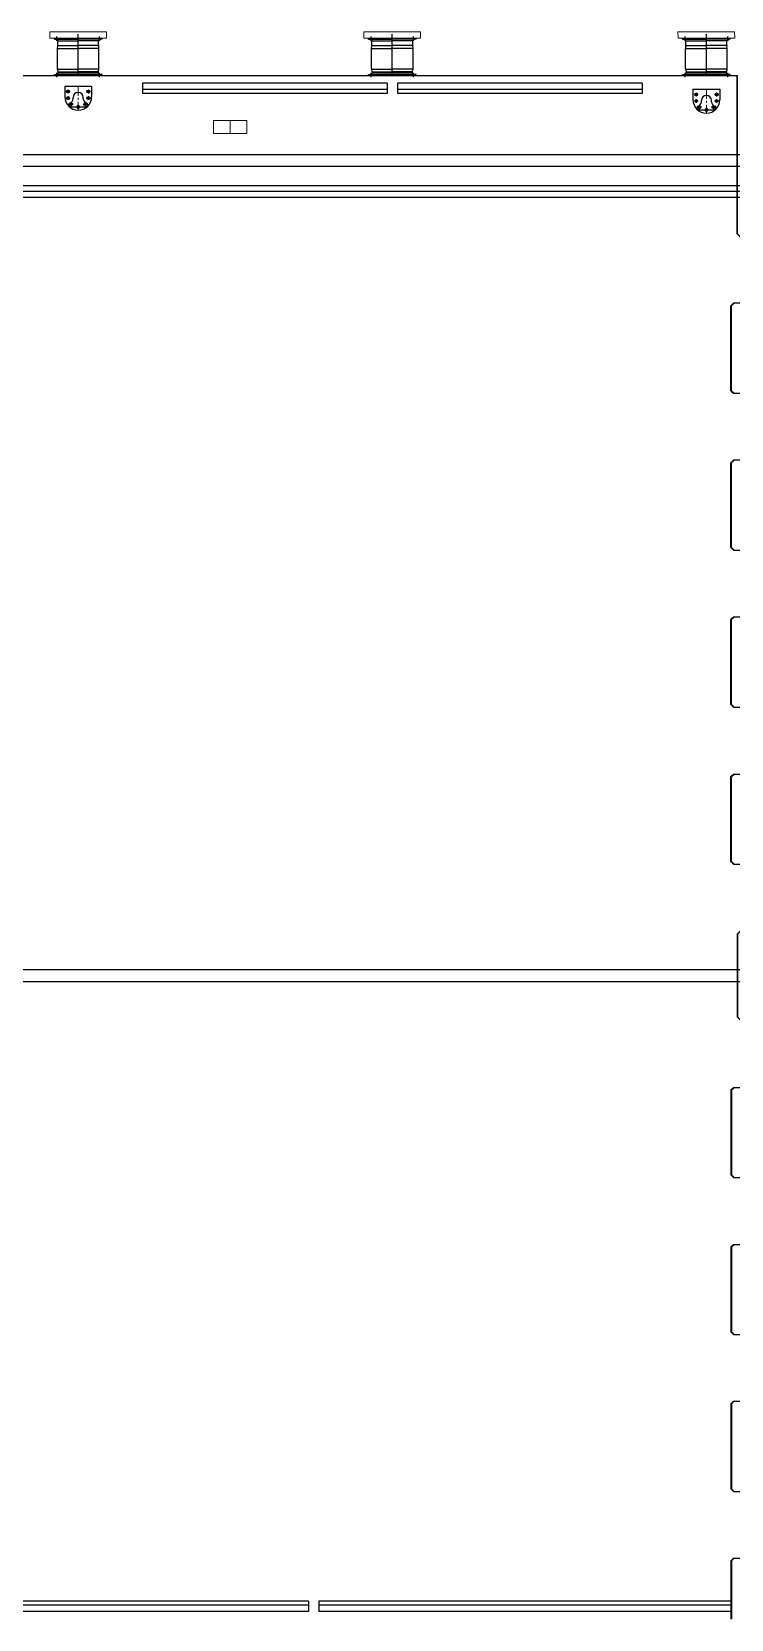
# Model space of a CAD drawing. Extents: x 3412 to 1212600, y 2456 to 246916.
# Drawn here: x 779126 to 806291, y 128766 to 190466 of the extents above; entities that cross this region are included whole.
import ezdxf

# ---------------------------------------------------------------- set-up
doc = ezdxf.new("R2010")
doc.units = 0
doc.header["$LTSCALE"] = 20
doc.header["$MEASUREMENT"] = 0
for name, pattern in [('ACAD_ISO10W100', [18, 12, -3, 0, -3]), ('CENTER', [2, 1.25, -0.25, 0.25, -0.25]), ('CENTER2', [28.575000000000003, 19.05, -3.175, 3.175, -3.175]), ('HIDDEN', [0.375, 0.25, -0.125])]:
    doc.linetypes.add(name, pattern=pattern)
for name, color, linetype in [('BAO', 7, 'CONTINUOUS'), ('DIM', 4, 'CONTINUOUS'), ('FENDER', 4, 'CONTINUOUS'), ('Gochanxe', 6, 'CONTINUOUS'), ('HATCH', 8, 'CONTINUOUS'), ('TRUC', 1, 'CENTER'), ('ve', 6, 'CONTINUOUS')]:
    doc.layers.add(name, color=color, linetype=linetype)

# ---------------------------------------------------------------- blocks, each defined once
blk = doc.blocks.new('hocapnuoc')
at = {"layer": 'BAO', "color": 2, "linetype": 'ByBlock', "lineweight": 15}
for p, q in [((-1300, 0), (0, 0)), ((-1300, 0), (-1300, -500)), ((-650, 0), (-650, -500)), ((0, 0), (0, -500.0000000001164)), ((-1300, -500), (0, -500))]:
    blk.add_line(p, q, dxfattribs=at)
blk = doc.blocks.new('KHE')
at = {"layer": 'BAO'}
for p, q in [((7378564.556763671, 1113150.703212394), (7378564.556763677, 1119310.7032124)), ((7378584.556763671, 1113150.703212394), (7378584.556763677, 1119310.7032124)), ((7378564.556763671, 1113150.703212394), (7378754.556763682, 1112960.703212382)), ((7378584.556763672, 1113150.703212394), (7378774.556763683, 1112960.703212383)), ((7378584.556763672, 1113150.703212394), (7378774.556763683, 1112960.703212383)), ((7378754.55676368, 1110560.703212395), (7378754.556763683, 1112960.703212383)), ((7378774.55676368, 1110560.703212395), (7378774.556763683, 1112960.703212383)), ((7378774.55676368, 1110560.703212395), (7378774.556763683, 1112960.703212383)), ((7378427.056763675, 1110460.703212406), (7378327.056763675, 1110360.703212406)), ((7378327.056763674, 1107060.703212396), (7378327.056763675, 1110360.703212406)), ((7378447.056763675, 1110460.703212406), (7378347.056763675, 1110360.703212406)), ((7378447.056763675, 1110460.703212406), (7378347.056763675, 1110360.703212406)), ((7378347.056763674, 1107060.703212396), (7378347.056763675, 1110360.703212406)), ((7378347.056763674, 1107060.703212396), (7378347.056763675, 1110360.703212406)), ((7378674.556763724, 1110460.70321244), (7378427.05676371, 1110460.703212439)), ((7378754.55676368, 1110560.703212395), (7378654.55676368, 1110460.703212395)), ((7378774.55676368, 1110560.703212395), (7378674.55676368, 1110460.703212395)), ((7378327.056763674, 1107060.703212396), (7378427.056763674, 1106960.703212396)), ((7378347.056763674, 1107060.703212396), (7378447.056763674, 1106960.703212396)), ((7378347.056763674, 1107060.703212396), (7378447.056763674, 1106960.703212396)), ((7378427.05676363, 1106960.70321244), (7378722.056763652, 1106960.70321244)), ((7378447.05676363, 1106960.70321244), (7378722.056763652, 1106960.70321244)), ((7378702.056763674, 1106960.703212417), (7378802.056763674, 1106860.703212417)), ((7378722.056763674, 1106960.703212417), (7378822.056763674, 1106860.703212417)), ((7378722.056763674, 1106960.703212417), (7378822.056763674, 1106860.703212417)), ((7378802.056763674, 1106860.703212417), (7378802.056763674, 1104460.703212412)), ((7378822.056763674, 1106860.703212417), (7378822.056763674, 1104460.703212412)), ((7378822.056763674, 1106860.703212417), (7378822.056763674, 1104460.703212412)), ((7378802.056763674, 1104460.703212412), (7378702.056763674, 1104360.703212412)), ((7378822.056763674, 1104460.703212406), (7378722.056763674, 1104360.703212406)), ((7378822.056763674, 1104460.703212406), (7378722.056763674, 1104360.703212406)), ((7378427.056763673, 1104360.703212428), (7378327.056763673, 1104260.703212428)), ((7378327.05676367, 1100960.703212436), (7378327.056763673, 1104260.703212428)), ((7378447.056763673, 1104360.703212428), (7378347.056763673, 1104260.703212428)), ((7378447.056763673, 1104360.703212428), (7378347.056763673, 1104260.703212428)), ((7378347.05676367, 1100960.703212436), (7378347.056763673, 1104260.703212428)), ((7378347.05676367, 1100960.703212436), (7378347.056763673, 1104260.703212428)), ((7378722.056763696, 1104360.703212429), (7378427.056763673, 1104360.703212428)), ((7378722.056763696, 1104360.703212429), (7378447.056763673, 1104360.703212428)), ((7378327.05676367, 1100960.703212436), (7378427.05676367, 1100860.703212436)), ((7378347.05676367, 1100960.703212436), (7378447.05676367, 1100860.703212436)), ((7378347.05676367, 1100960.703212436), (7378447.05676367, 1100860.703212436)), ((7378427.056763656, 1100860.703212451), (7378722.056763656, 1100860.703212451)), ((7378447.056763655, 1100860.703212451), (7378722.056763656, 1100860.703212451)), ((7378702.056763678, 1100860.703212429), (7378802.056763678, 1100760.703212429)), ((7378722.056763678, 1100860.703212429), (7378822.056763678, 1100760.703212429)), ((7378722.056763678, 1100860.703212429), (7378822.056763678, 1100760.703212429)), ((7378802.056763678, 1100760.703212429), (7378802.056763677, 1098360.703212426)), ((7378822.056763678, 1100760.703212429), (7378822.056763677, 1098360.703212426)), ((7378822.056763678, 1100760.703212429), (7378822.056763677, 1098360.703212426)), ((7378427.056763678, 1098260.703212417), (7378327.056763678, 1098160.703212417)), ((7378447.056763678, 1098260.703212417), (7378347.056763678, 1098160.703212417)), ((7378447.056763678, 1098260.703212417), (7378347.056763678, 1098160.703212417)), ((7378722.056763699, 1098260.70321244), (7378427.0567637, 1098260.70321244)), ((7378722.056763699, 1098260.70321244), (7378447.0567637, 1098260.70321244)), ((7378802.056763677, 1098360.703212426), (7378702.056763677, 1098260.703212426)), ((7378822.056763677, 1098360.703212417), (7378722.056763677, 1098260.703212417)), ((7378822.056763677, 1098360.703212417), (7378722.056763677, 1098260.703212417)), ((7378327.056763677, 1094860.703212421), (7378327.056763678, 1098160.703212417)), ((7378347.056763677, 1094860.703212421), (7378347.056763678, 1098160.703212417)), ((7378347.056763677, 1094860.703212421), (7378347.056763678, 1098160.703212417)), ((7378427.056763677, 1094760.703212421), (7378327.056763677, 1094860.703212421)), ((7378447.056763677, 1094760.703212421), (7378347.056763677, 1094860.703212421)), ((7378447.056763677, 1094760.703212421), (7378347.056763677, 1094860.703212421)), ((7378427.056763645, 1094760.703212453), (7378722.056763666, 1094760.703212453)), ((7378447.056763646, 1094760.703212453), (7378722.056763666, 1094760.703212453)), ((7378702.056763678, 1094760.70321244), (7378802.056763678, 1094660.70321244)), ((7378722.056763678, 1094760.70321244), (7378822.056763678, 1094660.70321244)), ((7378722.056763678, 1094760.70321244), (7378822.056763678, 1094660.70321244)), ((7378802.056763678, 1094660.70321244), (7378802.056763675, 1092260.703212528)), ((7378822.056763678, 1094660.70321244), (7378822.056763675, 1092260.703212528)), ((7378822.056763678, 1094660.70321244), (7378822.056763675, 1092260.703212528)), ((7378327.056763603, 1092060.703212475), (7378427.056763603, 1092160.703212475)), ((7378347.056763603, 1092060.703212475), (7378447.056763603, 1092160.703212475)), ((7378347.056763603, 1092060.703212475), (7378447.056763603, 1092160.703212475)), ((7378427.056763582, 1092160.703212453), (7378722.0567636, 1092160.703212453)), ((7378447.05676358, 1092160.703212453), (7378722.0567636, 1092160.703212453)), ((7378802.056763675, 1092260.703212528), (7378702.056763675, 1092160.703212528)), ((7378822.056763675, 1092260.703212528), (7378722.056763675, 1092160.703212528)), ((7378822.056763675, 1092260.703212528), (7378722.056763675, 1092160.703212528)), ((7378327.056763602, 1088760.703212478), (7378327.056763603, 1092060.703212475)), ((7378347.056763602, 1088760.703212478), (7378347.056763603, 1092060.703212475)), ((7378347.056763602, 1088760.703212478), (7378347.056763603, 1092060.703212475)), ((7378427.056763602, 1088660.703212478), (7378327.056763602, 1088760.703212478)), ((7378447.056763602, 1088660.703212478), (7378347.056763602, 1088760.703212478)), ((7378447.056763602, 1088660.703212478), (7378347.056763602, 1088760.703212478)), ((7378427.05676357, 1088660.703212511), (7378722.056763591, 1088660.70321251)), ((7378447.056763569, 1088660.70321251), (7378722.056763591, 1088660.70321251)), ((7378702.056763603, 1088660.703212498), (7378802.056763603, 1088560.703212498)), ((7378722.056763603, 1088660.703212498), (7378822.056763603, 1088560.703212498)), ((7378722.056763603, 1088660.703212498), (7378822.056763603, 1088560.703212498)), ((7378802.056763601, 1086180.703212491), (7378802.056763603, 1088560.703212498)), ((7378822.056763601, 1086180.703212491), (7378822.056763603, 1088560.703212498)), ((7378564.556763601, 1085943.203212489), (7378802.056763601, 1086180.703212491)), ((7378564.5567636, 1085943.203212416), (7378564.556763598, 1082718.20321239)), ((7378584.5567636, 1085943.203212416), (7378822.056763601, 1086180.703212417)), ((7378584.5567636, 1085943.203212416), (7378584.556763598, 1082718.20321239)), ((7378584.5567636, 1085943.203212416), (7378584.556763598, 1082718.20321239)), ((7378564.556763598, 1082718.20321239), (7378802.056763594, 1082480.703212394)), ((7378584.556763598, 1082718.20321239), (7378822.056763594, 1082480.703212394)), ((7378804.506985719, 1080080.68279395), (7378802.056774016, 1082480.682793973)), ((7378824.506975297, 1080080.70321237), (7378822.056763594, 1082480.703212394)), ((7378327.056763675, 1079880.703212394), (7378427.056763675, 1079980.703212394)), ((7378327.056763675, 1079880.703212394), (7378327.056763673, 1076580.703212383)), ((7378347.056763675, 1079880.703212394), (7378447.056763675, 1079980.703212394)), ((7378347.056763675, 1079880.703212394), (7378447.056763675, 1079980.703212394)), ((7378347.056763675, 1079880.703212394), (7378347.056763673, 1076580.703212383)), ((7378347.056763675, 1079880.703212394), (7378347.056763673, 1076580.703212383)), ((7378427.056763674, 1079980.703212393), (7378724.506975321, 1079980.703212394)), ((7378447.056763674, 1079980.703212394), (7378722.05676362, 1079980.703212394)), ((7378704.506985719, 1079980.68279395), (7378804.506985719, 1080080.68279395)), ((7378724.506975297, 1079980.70321237), (7378824.506975297, 1080080.70321237)), ((7378724.506975297, 1079980.70321237), (7378824.506975297, 1080080.70321237)), ((7378327.056763673, 1076580.703212383), (7378427.056763673, 1076480.703212383)), ((7378347.056763673, 1076580.703212383), (7378447.056763673, 1076480.703212383)), ((7378347.056763673, 1076580.703212383), (7378447.056763673, 1076480.703212383)), ((7378427.056763673, 1076480.703212383), (7378722.056763669, 1076480.703212383)), ((7378447.056763673, 1076480.703212383), (7378722.056763669, 1076480.703212383)), ((7378702.056763669, 1076480.703212383), (7378802.056763669, 1076380.703212383)), ((7378722.056763669, 1076480.703212383), (7378822.056763669, 1076380.703212383)), ((7378722.056763669, 1076480.703212383), (7378822.056763669, 1076380.703212383)), ((7378802.056763665, 1073980.703212353), (7378802.056763669, 1076380.703212383)), ((7378822.056763665, 1073980.703212353), (7378822.056763669, 1076380.703212383)), ((7378822.056763665, 1073980.703212353), (7378822.056763669, 1076380.703212383)), ((7378327.056763675, 1073780.703212383), (7378427.056763675, 1073880.703212383)), ((7378327.056763675, 1073780.703212383), (7378327.056763673, 1070480.703212447)), ((7378347.056763675, 1073780.703212383), (7378447.056763675, 1073880.703212383)), ((7378347.056763675, 1073780.703212383), (7378447.056763675, 1073880.703212383)), ((7378347.056763675, 1073780.703212383), (7378347.056763673, 1070480.703212447)), ((7378347.056763675, 1073780.703212383), (7378347.056763673, 1070480.703212447)), ((7378427.056763676, 1073880.703212383), (7378722.056763696, 1073880.703212383)), ((7378447.056763675, 1073880.703212383), (7378722.056763696, 1073880.703212383)), ((7378702.056763665, 1073880.703212353), (7378802.056763665, 1073980.703212353)), ((7378722.056763665, 1073880.703212353), (7378822.056763665, 1073980.703212353)), ((7378722.056763665, 1073880.703212353), (7378822.056763665, 1073980.703212353)), ((7378327.056763673, 1070480.703212447), (7378427.056763673, 1070380.703212447)), ((7378347.056763748, 1070480.703212372), (7378447.056763748, 1070380.703212372)), ((7378347.056763748, 1070480.703212372), (7378447.056763748, 1070380.703212372)), ((7378427.056763748, 1070380.703212372), (7378722.056763744, 1070380.703212372)), ((7378447.056763748, 1070380.703212372), (7378722.056763744, 1070380.703212372)), ((7378702.056763744, 1070380.703212372), (7378802.056763744, 1070280.703212372)), ((7378722.056763744, 1070380.703212372), (7378822.056763744, 1070280.703212372)), ((7378722.056763744, 1070380.703212372), (7378822.056763744, 1070280.703212372)), ((7378802.056763739, 1067880.703212342), (7378802.056763744, 1070280.703212372)), ((7378822.056763739, 1067880.703212342), (7378822.056763744, 1070280.703212372)), ((7378822.056763739, 1067880.703212342), (7378822.056763744, 1070280.703212372)), ((7378327.05676375, 1067680.703212372), (7378427.05676375, 1067780.703212372)), ((7378327.05676375, 1067680.703212372), (7378327.056763749, 1064380.703212435)), ((7378347.05676375, 1067680.703212372), (7378447.05676375, 1067780.703212372)), ((7378347.05676375, 1067680.703212372), (7378447.05676375, 1067780.703212372)), ((7378347.05676375, 1067680.703212372), (7378347.056763749, 1064380.703212435)), ((7378347.05676375, 1067680.703212372), (7378347.056763749, 1064380.703212435)), ((7378427.056763749, 1067780.703212372), (7378722.05676377, 1067780.703212372)), ((7378447.05676375, 1067780.703212372), (7378722.05676377, 1067780.703212372)), ((7378702.056763739, 1067780.703212342), (7378802.056763739, 1067880.703212342)), ((7378722.056763739, 1067780.703212342), (7378822.056763739, 1067880.703212342)), ((7378722.056763739, 1067780.703212342), (7378822.056763739, 1067880.703212342)), ((7378327.056763749, 1064380.703212435), (7378427.056763749, 1064280.703212435)), ((7378347.056763822, 1064380.703212362), (7378447.056763822, 1064280.703212362)), ((7378347.056763822, 1064380.703212362), (7378447.056763822, 1064280.703212362)), ((7378427.056763821, 1064280.703212362), (7378722.056763818, 1064280.703212362)), ((7378447.056763822, 1064280.703212362), (7378722.056763818, 1064280.703212362)), ((7378702.056763818, 1064280.703212362), (7378802.056763818, 1064180.703212362)), ((7378722.056763818, 1064280.703212362), (7378822.056763818, 1064180.703212362)), ((7378722.056763818, 1064280.703212362), (7378822.056763818, 1064180.703212362)), ((7378802.056763814, 1061780.703212331), (7378802.056763818, 1064180.703212362)), ((7378822.056763814, 1061780.703212331), (7378822.056763818, 1064180.703212362)), ((7378822.056763814, 1061780.703212331), (7378822.056763818, 1064180.703212362)), ((7378327.056763749, 1061580.703212287), (7378427.056763749, 1061680.703212287)), ((7378327.056763749, 1061580.703212287), (7378327.05676375, 1059310.7032124)), ((7378347.056763824, 1061580.703212362), (7378447.056763824, 1061680.703212362)), ((7378347.056763824, 1061580.703212362), (7378447.056763824, 1061680.703212362)), ((7378347.056763749, 1061580.703212287), (7378347.05676375, 1059310.7032124)), ((7378347.056763749, 1061580.703212287), (7378347.05676375, 1059310.7032124)), ((7378427.056763823, 1061680.703212361), (7378722.056763845, 1061680.703212362)), ((7378447.056763824, 1061680.703212361), (7378722.056763845, 1061680.703212362)), ((7378702.056763814, 1061680.703212331), (7378802.056763814, 1061780.703212331)), ((7378722.056763814, 1061680.703212331), (7378822.056763814, 1061780.703212331)), ((7378722.056763814, 1061680.703212331), (7378822.056763814, 1061780.703212331))]:
    blk.add_line(p, q, dxfattribs=at)
blk = doc.blocks.new('DEM1450')
at = {"layer": 'DIM', "color": 1, "linetype": 'CENTER2', "ltscale": 2}
for p, q in [((-1450803.578056657, 656359.9936011005), (-1450803.578056657, 656531.9936011005)), ((-1449153.578056657, 656359.9936011005), (-1449153.578056657, 656531.9936011005)), ((-1450803.578056657, 654951.9936011052), (-1450803.578056657, 655123.9936011052)), ((-1449153.578056657, 654951.9936011052), (-1449153.578056657, 655123.9936011052))]:
    blk.add_line(p, q, dxfattribs=at)
at = {"layer": 've', "color": 1, "linetype": 'ACAD_ISO10W100', "ltscale": 0.1}
for p, q in [((-1449978.578056657, 655017.0700450104), (-1449978.578056657, 656639.328467969)), ((-1449978.578056657, 655016.9936011051), (-1449978.578056657, 656639.2520240636))]:
    blk.add_line(p, q, dxfattribs=at)
at = {"layer": 've', "color": 7}
for p, q in [((-1450903.578056657, 656424.9936011005), (-1450903.578056657, 656466.9936011005)), ((-1450903.578056657, 656466.9936011005), (-1449053.578056657, 656466.9936011006)), ((-1450903.578056657, 656424.9936011005), (-1450845.545832512, 656424.9936011005)), ((-1450773.862484455, 656366.9936011005), (-1450845.545832512, 656424.9936011005)), ((-1450845.545832512, 656424.9936011005), (-1449978.862484455, 656424.9936011005)), ((-1450785.862484455, 655290.3921895213), (-1450785.862484455, 656057.5135598462)), ((-1450785.669421384, 656064.9936011005), (-1449978.862484455, 656064.9936011005)), ((-1450785.09279456, 656072.4339367535), (-1450774.63217435, 656173.5532654473)), ((-1450774.055547526, 656180.9936011005), (-1449978.862484455, 656180.9936011005)), ((-1450773.862484455, 656366.9936011005), (-1449978.862484455, 656366.9936011005)), ((-1450773.862484455, 656188.4736423548), (-1450773.862484455, 656366.9936011005)), ((-1449053.578056657, 656424.9936011005), (-1449978.862484455, 656424.9936011005)), ((-1449183.862484455, 656366.9936011005), (-1449978.862484455, 656366.9936011005)), ((-1449183.669421384, 656180.9936011005), (-1449978.862484455, 656180.9936011005)), ((-1449172.055547526, 656064.9936011005), (-1449978.862484455, 656064.9936011005)), ((-1449183.862484455, 656366.9936011005), (-1449112.288513882, 656425.128522835)), ((-1449183.862484455, 656188.4736423548), (-1449183.862484455, 656366.9936011005)), ((-1449172.63217435, 656072.4339367535), (-1449183.09279456, 656173.5532654473)), ((-1449171.862484455, 655290.3921895213), (-1449171.862484455, 656057.5135598462)), ((-1449053.578056657, 656424.9936011005), (-1449053.578056657, 656466.9936011045)), ((-1450784.274828462, 655268.9936011005), (-1449978.862484455, 655268.9936011005)), ((-1449173.450140448, 655268.9936011005), (-1449978.862484455, 655268.9936011005)), ((-1450903.578056657, 655058.9936011052), (-1449978.862484455, 655058.9936011052)), ((-1450903.578056657, 655016.993601105), (-1450903.578056657, 655058.993601105)), ((-1450903.578056657, 655016.993601105), (-1449053.578056657, 655016.9936011052)), ((-1450750.862484455, 655116.9936011052), (-1450808.862484455, 655058.9936011052)), ((-1450757.043720816, 655173.4799844674), (-1450779.681248094, 655248.5072177334)), ((-1450752.450140448, 655152.9936011005), (-1449978.862484455, 655152.9936011005)), ((-1450750.862484455, 655116.9936011052), (-1450750.862484455, 655131.5950126797)), ((-1450750.862484455, 655116.9936011052), (-1449978.862484455, 655116.9936011052)), ((-1449205.274828462, 655152.9936011005), (-1449978.862484455, 655152.9936011005)), ((-1449206.862484455, 655116.9936011052), (-1449978.862484455, 655116.9936011052)), ((-1449053.578056657, 655058.9936011052), (-1449978.862484455, 655058.9936011052)), ((-1449718.862484455, 655058.9936011052), (-1449893.862488455, 655058.9936011052)), ((-1449173.862484455, 655058.9936011052), (-1449218.862484455, 655058.9936011052)), ((-1449206.862484455, 655116.9936011052), (-1449206.862484455, 655131.5950126797)), ((-1449206.862484455, 655116.9936011052), (-1449206.862484455, 655131.5950126797)), ((-1449206.862484455, 655116.9936011052), (-1449148.862484455, 655058.9936011052)), ((-1449206.862484455, 655116.9936011052), (-1449173.862484455, 655083.9936011052)), ((-1449200.681248094, 655173.4799844674), (-1449178.043720816, 655248.5072177334)), ((-1449053.578056657, 655016.9936011052), (-1449053.578056657, 655058.9936011091))]:
    blk.add_line(p, q, dxfattribs=at)
for centre, start, end in [((-1450640.862484455, 656057.5135598463), 174.0938588821114, 180), ((-1450918.862484455, 656188.473642355), 354.0938588821114, 0), ((-1449038.862484455, 656188.473642355), 180, 185.9061411178886), ((-1449316.862484455, 656057.5135598463), 0, 5.906141117888577), ((-1450640.862484455, 655290.3921895215), 180, 196.7898303771301), ((-1449316.862484455, 655290.3921895215), 343.2101696228698, 0), ((-1450895.862484455, 655131.5950126798), 0, 16.78983037713017), ((-1449061.862484455, 655131.5950126798), 163.2101696228699, 180)]:
    blk.add_arc(centre, 145, start, end, dxfattribs=at)
blk = doc.blocks.new('gcx')
at = {"layer": 'Gochanxe'}
for p, q in [((376900.5688536977, -300.0000002318993), (376900.5688536977, -700.0000002316665)), ((386399.999998102, -300.0000002365559), (376900.5688536977, -300.0000002318993)), ((386399.999998102, -550.0000002363231), (376900.5688536977, -550.0000002318993)), ((386399.999998102, -300.0000002318993), (386399.999998102, -700.0000002316665)), ((386799.999998102, -300.0000000048894), (386799.999998102, -700.0000000046566)), ((396299.7155703036, -300.0000000095461), (386799.999998102, -300.0000000048894)), ((396299.7155703036, -550.000000009546), (386799.999998102, -550.0000000048894)), ((396299.7155703036, -300.0000000048894), (396299.7155703036, -700.0000000046566)), ((386399.999998102, -700.0000002365559), (376900.5688536977, -700.0000002318993)), ((396299.7155703036, -700.000000009546), (386799.999998102, -700.0000000048894)), ((383349.7155721989, -59300.00000002282), (365449.7155721989, -59300.00000002282)), ((383349.7155721979, -59450.00000002258), (365449.7155721989, -59450.00000002258)), ((383349.7155721998, -59700.00000002165), (365449.7155721979, -59700.00000002189)), ((383349.7155721989, -59300.00000002282), (383349.7155721989, -59700.00000002189)), ((383749.715572197, -59300.00000002258), (383749.715572197, -59700.00000002189)), ((399752.5000000726, -59300.00000002282), (383749.715572197, -59300.00000002258)), ((399752.5000000717, -59450.00000002258), (383749.715572197, -59450.00000002282)), ((399752.5000000717, -59700.00000002189), (383749.7155721979, -59700.00000002189))]:
    blk.add_line(p, q, dxfattribs=at)

msp = doc.modelspace()

# ---------------------------------------------------------------- linework, layer by layer
at = {"layer": 'BAO'}
for p, q in [((706538.4115504618, 188765.9911774436), (806518.4115504618, 188765.9911774439)), ((780406.195976363, 188346.9911772292), (780406.195976363, 187939.4911772292)), ((780406.195976363, 188346.9911772292), (781451.195976363, 188346.9911772292)), ((781451.195976363, 188346.9911772292), (781451.195976363, 187939.4911772292)), ((804805.9115485647, 188230.9911772292), (804805.9115485647, 187823.4911772292)), ((804805.9115485647, 188230.9911772292), (805850.9115485647, 188230.9911772292)), ((805850.9115485647, 188230.9911772292), (805850.9115485647, 187823.4911772292)), ((780730.9752918682, 187860.0758287148), (780730.9752918682, 187913.1873274462)), ((781126.4166608588, 187860.0758287148), (781126.4166608588, 187913.1873274462)), ((805130.6908640699, 187744.0758287148), (805130.6908640699, 187797.1873274462)), ((805526.1322330604, 187744.0758287148), (805526.1322330604, 187797.1873274462)), ((726178.411550472, 185235.9911772322), (815078.4115504553, 185235.991177232)), ((729978.411550472, 185695.9911772322), (815078.4115504562, 185695.991177232)), ((411706.5951410518, 184495.9911772329), (1008695.911550462, 184495.9911772315)), ((411706.5951410518, 184035.9911772329), (1008695.911550462, 184035.9911772315)), ((411706.5951410518, 154015.9911772329), (1009210.53507024, 154015.9911772315)), ((411706.5951410518, 153555.9911772329), (1009210.5350696, 153555.9911772313))]:
    msp.add_line(p, q, dxfattribs=at)
at = {"layer": 'BAO', "lineweight": 15, "ltscale": 400}
for points in [[(779823.4115485637, 190465.9911771386), (782023.4115485637, 190465.9911771386), (782028.4115485637, 190215.9911771386), (779828.4115485637, 190215.9911771386)], [(792023.4115485637, 190465.9911771386), (794223.4115485637, 190465.9911771386), (794228.4115485637, 190215.9911771386), (792028.4115485637, 190215.9911771386)], [(804223.4115485637, 190465.9911771386), (806423.4115485637, 190465.9911771386), (806428.4115485637, 190215.9911771386), (804228.4115485637, 190215.9911771386)]]:
    msp.add_lwpolyline(points, close=True, dxfattribs=at)
at = {"layer": 'BAO'}
for centre in [(780533.695976363, 188143.9911772292), (781323.695976363, 188143.9911772292), (780533.695976363, 187889.9911772292), (781323.695976363, 187889.9911772292), (804933.4115485647, 188027.9911772292), (804933.4115485647, 187773.9911772292), (805723.4115485647, 188027.9911772292), (805723.4115485647, 187773.9911772292)]:
    msp.add_circle(centre, 54, dxfattribs=at)
at = {"layer": 'BAO', "color": 8}
for centre in [(780533.695976363, 188143.9911772292), (780533.695976363, 187889.9911772292), (781323.695976363, 188143.9911772292), (781323.695976363, 187889.9911772292), (804933.4115485647, 188027.9911772292), (804933.4115485647, 187773.9911772292), (805723.4115485647, 188027.9911772292), (805723.4115485647, 187773.9911772292)]:
    msp.add_circle(centre, 28, dxfattribs=at)
at = {"layer": 'BAO'}
for centre, radius, start, end in [((780928.695976363, 187939.4911772292), 522.4999999999709, 180, 0), ((805328.4115485647, 187823.4911772292), 522.4999999999709, 180, 0), ((780928.695976363, 187543.9911772292), 54, 177.6726872261601, 2.327312773839959), ((805328.4115485647, 187427.9911772292), 54, 177.6726872261601, 2.327312773839959)]:
    msp.add_arc(centre, radius, start, end, dxfattribs=at)
at = {"layer": 'BAO', "color": 8}
for centre in [(780928.695976363, 187543.9911772292), (805328.4115485647, 187427.9911772292)]:
    msp.add_arc(centre, 28, 175.5082456413627, 4.491754358637303, dxfattribs=at)
at = {"layer": 'DIM', "color": 8, "linetype": 'HIDDEN', "ltscale": 0.06}
for centre, radius in [((780656.195976363, 187651.9911772292), 54), ((780656.195976363, 187651.9911772292), 28), ((781201.195976363, 187651.9911772292), 54), ((781201.195976363, 187651.9911772292), 28), ((805055.9115485647, 187535.9911772292), 54), ((805600.9115485647, 187535.9911772292), 54), ((805055.9115485647, 187535.9911772292), 28), ((805600.9115485647, 187535.9911772292), 28)]:
    msp.add_circle(centre, radius, dxfattribs=at)
for centre, radius, start, end in [((780928.695976363, 187543.9911772292), 54, 2.327312773839959, 177.6726872261601), ((780928.695976363, 187543.9911772292), 28, 4.491754358637303, 175.5082456413627), ((805328.4115485647, 187427.9911772292), 54, 2.327312773839959, 177.6726872261601), ((805328.4115485647, 187427.9911772292), 28, 4.491754358637303, 175.5082456413627)]:
    msp.add_arc(centre, radius, start, end, dxfattribs=at)
at = {"layer": 'FENDER', "color": 7}
for p, q in [((780626.9645425905, 187552.0241985021), (781230.4274101364, 187552.0241985021)), ((805026.6801147922, 187436.0241985021), (805630.1429823381, 187436.0241985021))]:
    msp.add_line(p, q, dxfattribs=at)
for centre, radius, start, end in [((780626.9645425905, 187625.2927647291), 73.26856622705958, 108.2213985170278, 270), ((780534.0956107466, 187879.9929302188), 197.8845617289755, 290.7035262034565, 354.2233924928263), ((780928.695976363, 187905.1355764908), 197.8845617289755, 2.3319592750376, 177.6680407249624), ((781323.2963419794, 187879.9929302188), 197.8845617289755, 185.7766075071737, 250.6377296245685), ((781230.4274101364, 187625.2927647291), 73.26856622705958, 270, 68.15560190434968), ((805026.6801147922, 187509.2927647291), 73.26856622705958, 108.2213985170278, 270), ((804933.8111829483, 187763.9929302188), 197.8845617289755, 290.7035262034565, 354.2233924928263), ((805328.4115485647, 187789.1355764908), 197.8845617289755, 2.3319592750376, 177.6680407249624), ((805723.011914181, 187763.9929302188), 197.8845617289755, 185.7766075071737, 250.6377296245685), ((805630.1429823381, 187509.2927647291), 73.26856622705958, 270, 68.15560190434968)]:
    msp.add_arc(centre, radius, start, end, dxfattribs=at)
at = {"layer": 'TRUC', "lineweight": 5, "ltscale": 15}
for p, q in [((780533.695976363, 188218.9911772292), (780533.695976363, 188068.9911772292)), ((780928.695976363, 188346.9911772292), (780928.695976363, 187416.9911772292)), ((805328.4115485647, 188230.9911772292), (805328.4115485647, 187300.9911772292)), ((780458.695976363, 188143.9911772292), (780608.695976363, 188143.9911772292)), ((780458.695976363, 187889.9911772292), (780608.695976363, 187889.9911772292)), ((780533.695976363, 187964.9911772292), (780533.695976363, 187814.9911772292)), ((780581.195976363, 187651.9911772292), (780731.195976363, 187651.9911772292)), ((780656.195976363, 187726.9911772292), (780656.195976363, 187576.9911772292)), ((781126.195976363, 187651.9911772292), (781276.195976363, 187651.9911772292)), ((781201.195976363, 187726.9911772292), (781201.195976363, 187576.9911772292)), ((781248.695976363, 187889.9911772292), (781398.695976363, 187889.9911772292)), ((781323.695976363, 187964.9911772292), (781323.695976363, 187814.9911772292)), ((804858.4115485647, 188027.9911772292), (805008.4115485647, 188027.9911772292)), ((804858.4115485647, 187773.9911772292), (805008.4115485647, 187773.9911772292)), ((804933.4115485647, 188102.9911772292), (804933.4115485647, 187952.9911772292)), ((804933.4115485647, 187848.9911772292), (804933.4115485647, 187698.9911772292)), ((805055.9115485647, 187610.9911772292), (805055.9115485647, 187460.9911772292)), ((805600.9115485647, 187610.9911772292), (805600.9115485647, 187460.9911772292)), ((805648.4115485647, 187773.9911772292), (805798.4115485647, 187773.9911772292)), ((805723.4115485647, 187848.9911772292), (805723.4115485647, 187698.9911772292)), ((780853.695976363, 187543.9911772292), (781003.695976363, 187543.9911772292)), ((804980.9115485647, 187535.9911772292), (805130.9115485647, 187535.9911772292)), ((805253.4115485647, 187427.9911772292), (805403.4115485647, 187427.9911772292)), ((805525.9115485647, 187535.9911772292), (805675.9115485647, 187535.9911772292))]:
    msp.add_line(p, q, dxfattribs=at)
at = {"layer": 'TRUC', "ltscale": 0.025}
for p, q in [((781323.695976363, 188218.9911772292), (781323.695976363, 188068.9911772292)), ((781248.695976363, 188143.9911772292), (781398.695976363, 188143.9911772292)), ((805648.4115485647, 188027.9911772292), (805798.4115485647, 188027.9911772292)), ((805723.4115485647, 188102.9911772292), (805723.4115485647, 187952.9911772292))]:
    msp.add_line(p, q, dxfattribs=at)
at = {"layer": 'TRUC', "ltscale": 0.05}
msp.add_line((411706.5951410518, 184265.9911772329), (1008695.911550462, 184265.9911772315), dxfattribs=at)

# ---------------------------------------------------------------- block references
at = {"layer": 'BAO'}
msp.add_blockref('hocapnuoc', (787478.4115504525, 187015.991177232), dxfattribs=at)
msp.add_blockref('hocapnuoc', (787478.4115504525, 187015.991177232), dxfattribs=at)
at = {"layer": 'Gochanxe', "color": 4}
msp.add_blockref('gcx', (406528.4115504627, 188765.9911774562), dxfattribs=at)
at = {"layer": 'HATCH'}
msp.add_blockref('KHE', (-6572046.145213215, -930544.712034943), dxfattribs=at)
at = {"layer": 'TRUC', "linetype": 'ByBlock'}
for p in [(2230906.989605221, -466251.0024239619), (2243106.989605221, -466251.0024239619), (2255306.989605221, -466251.0024239619)]:
    msp.add_blockref('DEM1450', p, dxfattribs=at)

doc.saveas('drawing.dxf')
